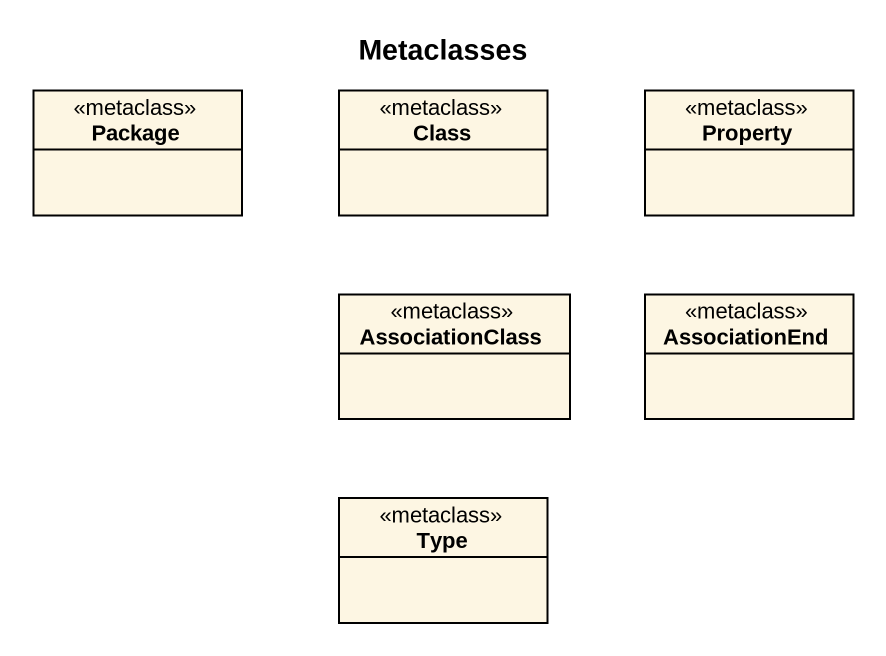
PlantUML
@startuml
title Metaclasses
hide circle
hide empty members
class "Package" as Package_ <<metaclass>>
class "Class" as Class_ <<metaclass>>
class Property <<metaclass>>
class AssociationClass <<metaclass>>
class AssociationEnd <<metaclass>>
class Type <<metaclass>>
@enduml
